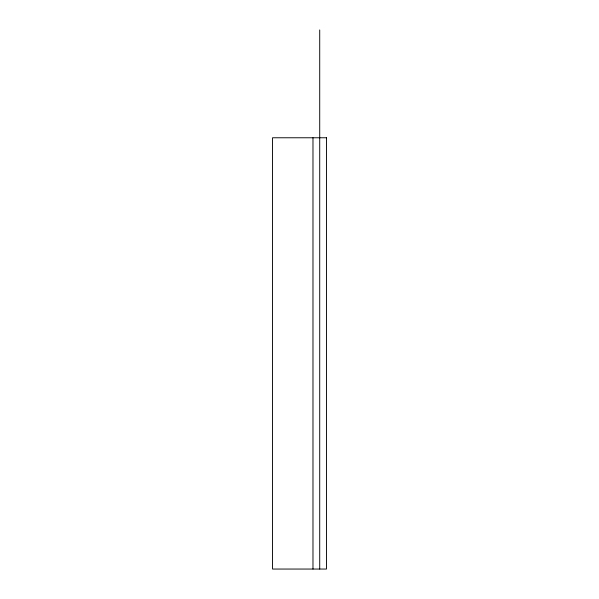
<?xml version="1.0" encoding="UTF-8"?>
<svg xmlns="http://www.w3.org/2000/svg" width="599" height="599" viewBox="0 0 599 599"><rect width="100%" height="100%" fill="white"/><g stroke="black" fill="none" stroke-linecap="round" stroke-linejoin="round"><path stroke-width="0.9" d="M319.716 29.95L319.716 569.05M312.978 137.77L312.978 569.05M326.455 137.77L272.545 137.77L272.545 569.05L326.455 569.05L326.455 137.77"/></g></svg>
